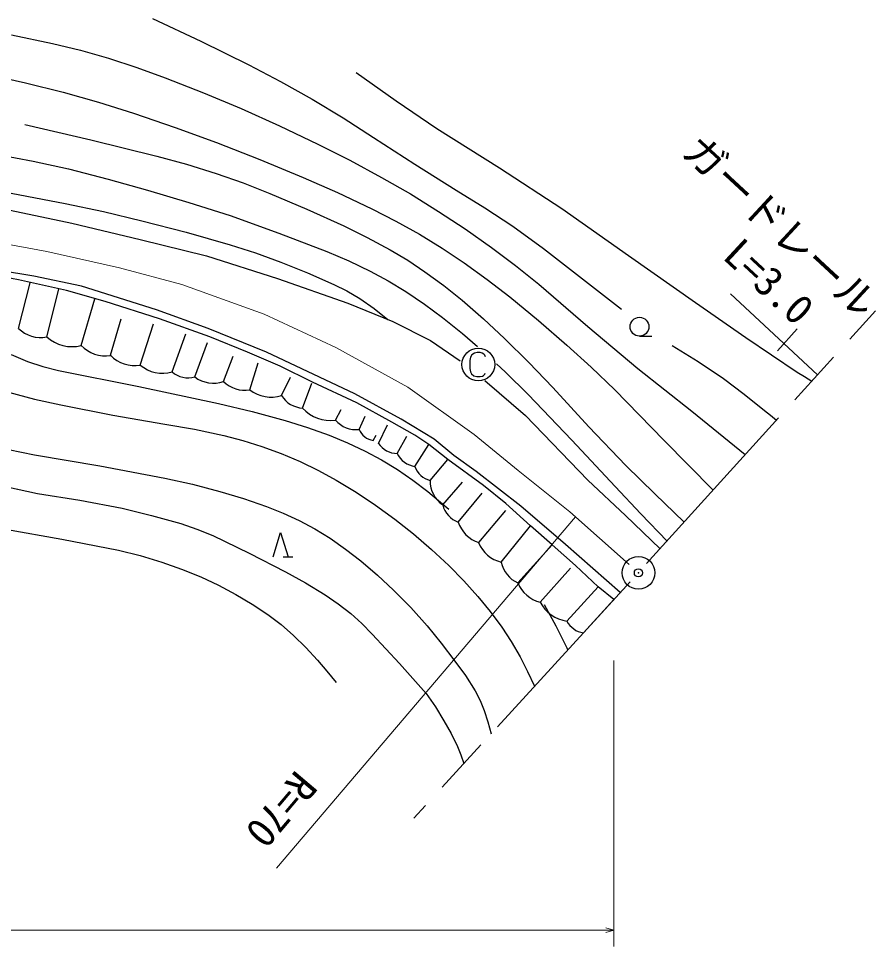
# Model space of a CAD drawing. Units: millimetres, scale not verified. Extents: x 40000 to 680000, y 20000 to 380000.
# Drawn here: x 518115 to 570443, y 238909 to 295568 of the extents above; entities that cross this region are included whole.
import ezdxf
from ezdxf.enums import TextEntityAlignment as Align

# ---------------------------------------------------------------- set-up
doc = ezdxf.new("R2010")
doc.units = ezdxf.units.MM
doc.header["$LTSCALE"] = 1000
doc.header["$PDMODE"] = 32
doc.header["$PDSIZE"] = 500
doc.linetypes.add('CHAIN', pattern=[18.5, 12, -1.5, 3.5, -1.5])
for name, color, linetype, lineweight in [('M-BGD', 7, 'Continuous', 25), ('M-BMK', 2, 'CHAIN', 13), ('M-BMK-SRVR', 3, 'Continuous', 25), ('M-STR-HTXT', 7, 'Continuous', 13)]:
    doc.layers.add(name, color=color, linetype=linetype, lineweight=lineweight)
doc.layers.add('M-OTRS', color=6, linetype='Continuous')
doc.styles.add('ＭＳ ゴシック', font='')
doc.styles.get('ＭＳ ゴシック').set_extended_font_data('MS Gothic')

msp = doc.modelspace()

# ---------------------------------------------------------------- linework, layer by layer
at = {"layer": 'M-BGD'}
for p, q in [((526299, 295568), (529249, 294185)), ((517679, 294578), (520183, 294052)), ((529249, 294185), (532171, 292749)), ((520183, 294052), (521899, 293628)), ((521899, 293628), (523609, 293144)), ((523609, 293144), (525348, 292580)), ((525348, 292580), (527070, 291958)), ((532171, 292749), (534117, 291722)), ((516218, 292167), (518539, 291646)), ((527070, 291958), (529399, 291040)), ((538739, 292282), (541174, 290548)), ((518539, 291646), (520846, 291066)), ((534117, 291722), (536042, 290638)), ((520846, 291066), (522990, 290456)), ((529399, 291040), (531703, 290068)), ((522990, 290456), (525127, 289786)), ((536042, 290638), (537937, 289500)), ((541174, 290548), (543651, 288858)), ((525127, 289786), (527675, 288920)), ((531703, 290068), (534056, 289016)), ((518501, 289093), (522529, 288165)), ((534056, 289016), (536392, 287904)), ((537937, 289500), (539798, 288313)), ((527675, 288920), (530202, 287998)), ((543651, 288858), (547489, 286444)), ((522529, 288165), (526556, 287175)), ((530202, 287998), (532853, 286962)), ((536392, 287904), (538354, 286911)), ((539798, 288313), (542305, 286671)), ((516831, 287265), (519001, 286855)), ((519001, 286855), (521167, 286384)), ((526556, 287175), (528378, 286675)), ((532853, 286962), (535493, 285866)), ((538354, 286911), (540289, 285864)), ((521167, 286384), (523587, 285766)), ((528378, 286675), (530180, 286117)), ((542305, 286671), (544844, 285080)), ((547489, 286444), (551293, 283979)), ((523587, 285766), (525992, 285089)), ((530180, 286117), (531826, 285535)), ((535493, 285866), (537599, 284940)), ((540289, 285864), (542040, 284856)), ((525992, 285089), (528523, 284343)), ((531826, 285535), (533462, 284893)), ((544844, 285080), (546581, 284015)), ((517236, 284985), (520966, 284284)), ((533462, 284893), (535727, 283929)), ((537599, 284940), (539688, 283956)), ((542040, 284856), (543769, 283792)), ((516669, 284066), (521373, 283078)), ((520966, 284284), (523310, 283778)), ((528523, 284343), (531044, 283538)), ((535727, 283929), (537980, 282905)), ((539688, 283956), (541155, 283206)), ((546581, 284015), (548292, 282894)), ((551293, 283979), (555358, 281093)), ((523310, 283778), (525650, 283212)), ((531044, 283538), (534005, 282466)), ((543769, 283792), (545398, 282719)), ((521373, 283078), (525533, 282086)), ((525650, 283212), (528351, 282516)), ((537980, 282905), (539408, 282202)), ((541155, 283206), (542603, 282399)), ((548292, 282894), (550165, 281526)), ((528351, 282516), (531044, 281758)), ((534005, 282466), (536947, 281337)), ((539408, 282202), (540806, 281447)), ((542603, 282399), (543982, 281552)), ((545398, 282719), (547002, 281591)), ((525533, 282086), (529587, 281072)), ((531044, 281758), (532593, 281260)), ((529587, 281072), (533928, 279695)), ((532593, 281260), (534132, 280702)), ((536947, 281337), (538280, 280768)), ((540806, 281447), (541877, 280806)), ((543982, 281552), (545329, 280653)), ((547002, 281591), (548457, 280497)), ((550165, 281526), (552002, 280111)), ((555358, 281093), (559452, 278231)), ((534132, 280702), (535754, 280050)), ((538280, 280768), (539587, 280145)), ((541877, 280806), (542925, 280109)), ((545329, 280653), (546741, 279637)), ((548457, 280497), (549882, 279350)), ((518115, 279618), (515375, 280139)), ((519041, 279847), (516936, 280185)), ((535754, 280050), (537366, 279338)), ((539587, 280145), (540684, 279550)), ((542925, 280109), (544078, 279263)), ((552002, 280111), (553468, 278969)), ((521036, 278962), (518115, 279618)), ((518115, 276646), (518818, 279427)), ((521956, 279230), (519041, 279847)), ((533928, 279695), (538216, 278188)), ((537366, 279338), (538172, 278938)), ((540684, 279550), (541761, 278897)), ((546741, 279637), (548116, 278575)), ((549882, 279350), (552886, 276755)), ((519838, 276125), (520581, 279047)), ((523413, 278283), (521036, 278962)), ((526530, 277775), (521956, 279230)), ((538172, 278938), (538956, 278481)), ((541761, 278897), (542900, 278135)), ((544078, 279263), (545196, 278368)), ((553468, 278969), (554939, 277819)), ((521941, 275604), (522764, 278446)), ((526719, 277241), (523413, 278283)), ((538956, 278481), (539824, 277865)), ((545196, 278368), (546512, 277227)), ((548116, 278575), (549874, 277130)), ((559452, 278231), (562534, 276084)), ((529701, 276632), (526530, 277775)), ((538216, 278188), (540963, 277073)), ((539824, 277865), (540668, 277193)), ((542900, 278135), (544013, 277317)), ((523724, 275004), (524388, 277230)), ((529787, 276135), (526719, 277241)), ((540963, 277073), (543276, 275904)), ((544013, 277317), (545230, 276341)), ((546512, 277227), (547794, 276036)), ((549874, 277130), (551604, 275631)), ((525549, 274409), (526351, 276929)), ((533261, 275202), (529701, 276632)), ((552886, 276755), (555928, 274206)), ((527491, 273988), (528334, 276308)), ((532096, 275207), (529787, 276135)), ((545230, 276341), (546139, 275553)), ((547794, 276036), (549285, 274560)), ((556036, 276176), (556782, 276176)), ((562534, 276084), (565655, 273982)), ((528873, 273688), (529656, 275788)), ((543276, 275904), (545078, 274663)), ((551604, 275631), (553082, 274286)), ((558028, 275611), (559617, 274623)), ((517667, 275049), (518668, 274630)), ((530636, 273407), (531218, 274946)), ((534088, 274347), (532096, 275207)), ((538641, 272655), (533261, 275202)), ((518668, 274630), (519596, 274330)), ((519596, 274330), (520554, 274085)), ((532239, 272906), (532741, 274546)), ((536058, 273373), (534088, 274347)), ((547304, 274487), (547844, 273985)), ((549285, 274560), (550740, 273034)), ((553082, 274286), (554526, 272891)), ((559617, 274623), (561170, 273586)), ((520554, 274085), (525450, 273101)), ((534181, 272546), (534724, 273665)), ((547844, 273985), (549229, 272613)), ((555928, 274206), (559224, 271586)), ((565655, 273982), (566105, 273705)), ((566105, 273705), (566555, 273429)), ((525450, 273101), (530334, 272065)), ((535463, 271785), (536026, 273304)), ((538775, 272105), (536058, 273373)), ((546590, 273467), (549071, 271330)), ((561170, 273586), (562434, 272642)), ((517502, 272755), (519095, 272335)), ((541478, 271103), (538641, 272655)), ((549229, 272613), (551905, 269827)), ((550740, 273034), (552948, 270639)), ((554526, 272891), (557520, 269824)), ((562434, 272642), (563670, 271642)), ((519095, 272335), (520704, 271972)), ((520704, 271972), (523873, 271359)), ((530334, 272065), (532375, 271573)), ((540915, 270924), (538775, 272105)), ((532375, 271573), (534399, 271023)), ((537466, 271044), (537808, 271702)), ((559224, 271586), (562496, 268943)), ((563670, 271642), (564032, 271342)), ((523873, 271359), (527053, 270806)), ((534399, 271023), (535754, 270602)), ((538908, 270483), (539291, 271281)), ((542319, 270131), (540915, 270924)), ((543505, 269881), (541478, 271103)), ((549071, 271330), (552887, 267383)), ((564032, 271342), (564394, 271041)), ((527053, 270806), (528854, 270488)), ((528854, 270488), (530643, 270111)), ((535754, 270602), (537089, 270123)), ((540100, 269624), (540643, 270765)), ((552948, 270639), (555201, 268285)), ((530643, 270111), (531813, 269806)), ((531813, 269806), (532965, 269443)), ((537089, 270123), (538198, 269667)), ((539770, 269802), (539952, 270119)), ((541232, 269013), (541821, 270064)), ((543179, 269565), (542319, 270131)), ((544701, 268894), (543505, 269881)), ((551905, 269827), (554546, 266990)), ((557520, 269824), (560530, 266772)), ((517506, 269262), (519089, 268928)), ((532965, 269443), (534146, 269006)), ((538198, 269667), (539281, 269156)), ((539281, 269156), (540275, 268620)), ((542319, 268220), (543179, 269565)), ((544334, 268637), (543179, 269565)), ((519089, 268928), (523069, 268250)), ((534146, 269006), (535306, 268513)), ((540275, 268620), (541247, 268026)), ((543247, 267360), (544334, 268637)), ((546507, 267052), (544334, 268637)), ((546052, 267906), (544701, 268894)), ((523069, 268250), (527044, 267512)), ((535306, 268513), (536423, 267974)), ((541247, 268026), (542195, 267377)), ((555201, 268285), (556965, 266542)), ((527044, 267512), (528729, 267129)), ((536423, 267974), (537520, 267377)), ((548781, 265801), (546052, 267906)), ((516826, 267095), (519276, 266573)), ((528729, 267129), (530411, 266685)), ((537520, 267377), (538736, 266642)), ((542195, 267377), (543106, 266680)), ((544017, 265866), (545217, 267256)), ((547866, 265966), (546507, 267052)), ((552887, 267383), (555174, 265226)), ((554546, 266990), (556121, 265317)), ((519276, 266573), (521866, 266153)), ((530411, 266685), (531849, 266256)), ((538736, 266642), (539921, 265856)), ((543106, 266680), (543751, 266148)), ((544968, 264824), (546417, 266577)), ((556965, 266542), (558758, 264813)), ((521866, 266153), (524444, 265672)), ((531849, 266256), (533266, 265770)), ((533266, 265770), (534268, 265372)), ((539921, 265856), (541096, 265001)), ((543751, 266148), (544389, 265607)), ((549383, 264584), (547866, 265966)), ((551510, 263462), (548781, 265801)), ((524444, 265672), (526238, 265230)), ((526238, 265230), (528028, 264726)), ((534268, 265372), (535247, 264918)), ((546213, 263579), (547866, 265535)), ((555174, 265226), (557291, 263193)), ((556121, 265317), (557718, 263664)), ((528028, 264726), (529012, 264397)), ((535247, 264918), (536206, 264402)), ((541096, 265001), (542232, 264100)), ((517310, 264399), (520767, 263786)), ((529012, 264397), (529973, 264011)), ((533663, 262690), (534121, 264186)), ((534121, 264186), (534578, 262690)), ((536206, 264402), (537137, 263833)), ((542232, 264100), (543331, 263156)), ((547594, 262379), (549383, 264584)), ((550696, 263430), (549383, 264584)), ((520767, 263786), (524228, 263110)), ((529973, 264011), (532205, 262921)), ((537137, 263833), (538090, 263172)), ((524228, 263110), (525547, 262775)), ((532205, 262921), (534409, 261776)), ((538090, 263172), (539007, 262463)), ((543331, 263156), (544398, 262161)), ((548613, 261111), (550696, 263430)), ((552122, 262162), (550696, 263430)), ((554863, 260522), (551510, 263462)), ((525547, 262775), (526858, 262381)), ((526858, 262381), (528065, 261956)), ((534267, 262690), (534867, 262690)), ((539007, 262463), (540034, 261587)), ((528065, 261956), (529252, 261474)), ((534409, 261776), (535635, 261106)), ((544398, 262161), (545304, 261243)), ((549971, 259934), (551828, 262003)), ((553503, 260871), (552122, 262162)), ((529252, 261474), (530335, 260966)), ((540034, 261587), (541022, 260665)), ((545304, 261243), (546168, 260282)), ((530335, 260966), (531393, 260403)), ((535635, 261106), (536836, 260380)), ((541022, 260665), (542065, 259598)), ((551602, 258779), (553503, 260871)), ((554477, 260101), (553503, 260871)), ((531393, 260403), (532379, 259812)), ((536836, 260380), (537639, 259835)), ((546168, 260282), (546918, 259369)), ((552613, 258063), (554477, 260101)), ((532379, 259812), (533336, 259169)), ((537639, 259835), (538413, 259237)), ((542065, 259598), (543062, 258491)), ((550221, 259794), (550935, 258481)), ((533336, 259169), (534143, 258558)), ((538413, 259237), (539082, 258628)), ((546918, 259369), (547625, 258412)), ((534143, 258558), (534910, 257901)), ((539082, 258628), (539711, 257974)), ((543062, 258491), (543932, 257436)), ((547625, 258412), (548206, 257526)), ((550935, 258481), (551599, 257134)), ((534910, 257901), (535657, 257168)), ((539711, 257974), (541385, 256177)), ((543932, 257436), (544758, 256338)), ((548206, 257526), (548740, 256601)), ((535657, 257168), (536362, 256394)), ((551599, 257134), (551625, 257080)), ((551625, 257080), (551655, 257017)), ((536362, 256394), (536938, 255716)), ((541385, 256177), (543008, 254346)), ((544758, 256338), (545404, 255447)), ((548740, 256601), (549195, 255704)), ((536938, 255716), (537504, 255028)), ((549195, 255704), (549621, 254794)), ((545404, 255447), (546003, 254516)), ((546003, 254516), (546299, 253933)), ((543008, 254346), (543572, 253539)), ((546299, 253933), (546540, 253324)), ((543572, 253539), (544092, 252689)), ((546540, 253324), (546764, 252619)), ((544092, 252689), (544531, 251917)), ((546764, 252619), (546966, 251893)), ((544531, 251917), (544915, 251120)), ((544915, 251120), (545115, 250599)), ((545115, 250599), (545299, 250071))]:
    msp.add_line(p, q, dxfattribs=at)
msp.add_lwpolyline([(546631, 274919), (546591, 275014), (546521, 275084), (546426, 275139), (546311, 275169), (546116, 275169), (545961, 275139), (545801, 275029), (545706, 274889), (545666, 274689), (545666, 274199), (545706, 273989), (545781, 273864), (545926, 273759), (546106, 273719), (546296, 273719), (546441, 273734), (546516, 273779), (546586, 273844), (546616, 273914)], dxfattribs=at)
for centre, radius in [((556036, 276750), 574), ((546191, 274444), 1000)]:
    msp.add_circle(centre, radius, dxfattribs=at)
for centre, radius, start, end in [((519465, 278001), 1912, 225.1061, 281.2511), ((521378, 277836), 2302, 228.0197, 284.1647), ((523396, 276975), 1999, 223.2997, 279.4446), ((525194, 276417), 2039, 223.8707, 280.0157), ((526914, 276020), 2112, 229.7118, 285.8567), ((528464, 275133), 1503, 229.6627, 285.8077), ((530018, 275200), 1896, 232.888, 289.033), ((531907, 274659), 1784, 224.5735, 280.7184), ((533548, 274548), 2100, 231.4149, 287.5599), ((535536, 273367), 1584, 211.2278, 267.3727), ((537160, 273292), 2269, 221.6231, 277.768), ((538713, 272115), 1644, 220.677, 276.822), ((539978, 270950), 1167, 203.5942, 259.7391), ((541239, 270380), 1367, 213.5585, 269.7034), ((542518, 269635), 1429, 205.8292, 261.9742), ((543589, 268660), 1345, 199.1023, 255.2473), ((545033, 267334), 1786, 179.1828, 235.3278), ((545469, 266236), 1498, 194.325, 250.4699), ((546758, 265369), 1871, 196.9275, 253.0725), ((548028, 264274), 1944, 200.9417, 257.0867), ((549292, 262700), 1728, 190.7119, 246.8569), ((550396, 261796), 1910, 201.0131, 257.1581), ((551869, 260884), 2122, 206.6163, 262.7613), ((552778, 259369), 1316, 206.6423, 262.7873)]:
    msp.add_arc(centre, radius, start, end, dxfattribs=at)
at = {"layer": 'M-BMK'}
for p, q in [((510148, 283126), (519844, 281344)), ((519844, 281344), (524286, 280337)), ((524286, 280337), (528082, 279329)), ((528082, 279329), (533107, 277513)), ((556468, 262283), (570443, 277725)), ((533107, 277513), (537497, 275473)), ((537497, 275473), (541882, 273062)), ((541882, 273062), (545936, 270170)), ((545936, 270170), (548622, 267975)), ((548622, 267975), (551781, 265457)), ((551781, 265457), (555405, 262226)), ((555459, 261173), (542248, 246737))]:
    msp.add_line(p, q, dxfattribs=at)
at = {"layer": 'M-BMK-SRVR'}
msp.add_circle((555969, 261722), 1000, dxfattribs=at)
at = {"layer": 'M-OTRS'}
msp.add_point((555969, 261722), dxfattribs=at)
at = {"layer": 'M-STR-HTXT'}
for p, q in [((561600, 278760), (566911, 273822)), ((564468, 275283), (565656, 276622)), ((552130, 265146), (533861, 243685)), ((554477, 238909), (554477, 256374)), ((384496, 239909), (554477, 239909)), ((553977, 240053), (554477, 239909)), ((554477, 239909), (553977, 239767))]:
    msp.add_line(p, q, dxfattribs=at)

# ---------------------------------------------------------------- texts
at = {"layer": 'M-STR-HTXT', "style": 'ＭＳ ゴシック'}
for s, rotation, p in [('ガードレール', 317.2, (558149, 286913)), ('L=3.0', 317.2, (560661, 280557)), ('R=70', 229.8, (534657, 250111))]:
    msp.add_text(s, height=1833, rotation=rotation, dxfattribs=at).set_placement(p, align=Align.BOTTOM_LEFT)

doc.saveas('drawing.dxf')
